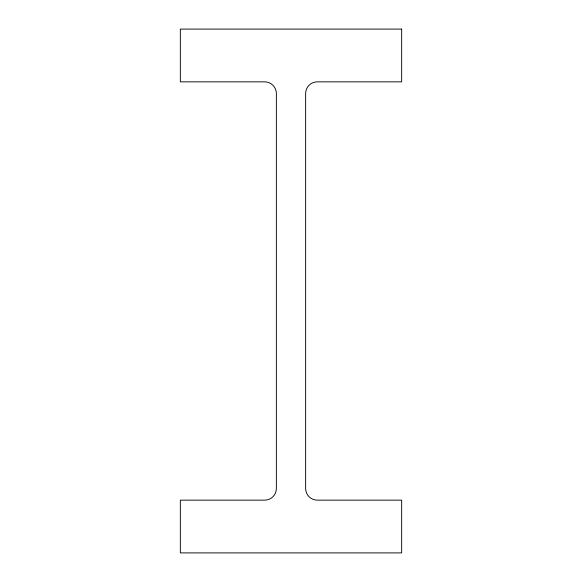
<?xml version="1.0" encoding="UTF-8"?>
<svg xmlns="http://www.w3.org/2000/svg" width="582" height="582" viewBox="0 0 582 582"><rect width="100%" height="100%" fill="white"/><g stroke="black" fill="none" stroke-linecap="round" stroke-linejoin="round"><path stroke-width="0.87" d="M401.66 29.1L180.34 29.1L180.34 81.851L264.686 81.851A11.684 11.684 0 0 1 276.37 93.527L276.37 488.473A11.684 11.684 0 0 1 264.686 500.149L180.34 500.149L180.34 552.9L401.66 552.9L401.66 500.149L317.314 500.149A11.684 11.684 0 0 1 305.63 488.473L305.63 93.527A11.684 11.684 0 0 1 317.314 81.851L401.66 81.851L401.66 29.1"/></g></svg>
